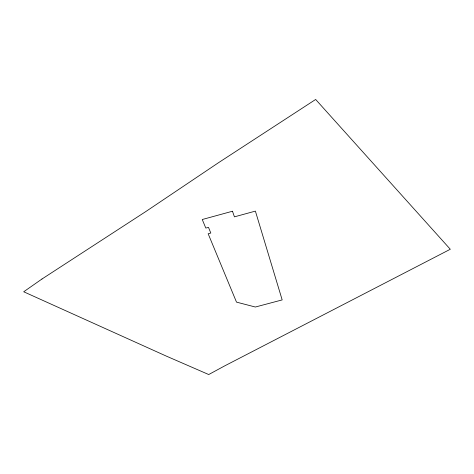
<?xml version="1.0" encoding="UTF-8"?>
<svg xmlns="http://www.w3.org/2000/svg" width="474" height="474" viewBox="0 0 474 474"><rect width="100%" height="100%" fill="white"/><g stroke="black" fill="none" stroke-linecap="round" stroke-linejoin="round"><path stroke-width="0.71" d="M41.985 279.002L23.7 291.771L166.173 356.039L208.72 374.537L224.735 365.857L450.3 249.259L315.66 99.463L218.674 162.594L145.796 211.558L41.985 279.002M232.479 211.232L202.25 219.515L205.805 228.083L208.483 227.354L210.8 233.036L208.157 233.759L236.502 302.128L255.362 307.022L282.172 299.912L255.391 211.114L234.429 216.849L232.479 211.232"/></g></svg>
